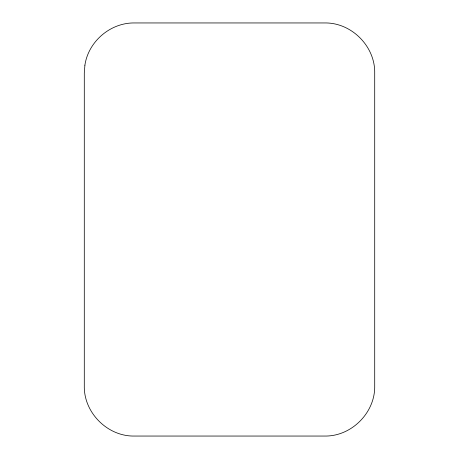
<?xml version="1.0" encoding="UTF-8"?>
<svg xmlns="http://www.w3.org/2000/svg" width="459" height="459" viewBox="0 0 459 459"><rect width="100%" height="100%" fill="white"/><g stroke="black" fill="none" stroke-linecap="round" stroke-linejoin="round"><path stroke-width="0.69" d="M84.904 65.189L84.29 73.021L84.29 385.979C83.785 412.744 107.595 436.555 134.361 436.05L324.639 436.05C351.405 436.555 375.215 412.744 374.71 385.979L374.71 73.021C375.215 46.256 351.405 22.445 324.639 22.95L134.361 22.95C110.424 22.646 88.352 41.499 84.904 65.189"/></g></svg>
